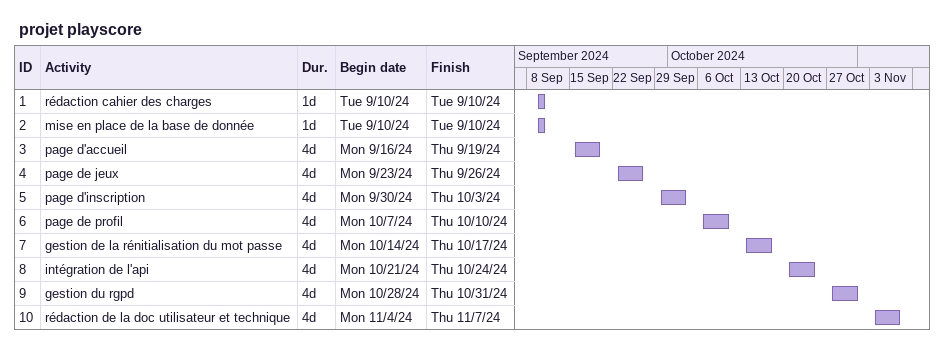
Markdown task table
projet playscore

| ID | Task | Duration | Start | Finish |
|---|---|---|---|---|
| 1 | rédaction cahier des charges | 1d | 2024-09-10 | 2024-09-10 |
| 2 | mise en place de la base de donnée | 1d | 2024-09-10 | 2024-09-10 |
| 3 | page d'accueil | 4d | 2024-09-16 | 2024-09-19 |
| 4 | page de jeux | 4d | 2024-09-23 | 2024-09-26 |
| 5 | page d'inscription | 4d | 2024-09-30 | 2024-10-03 |
| 6 | page de profil | 4d | 2024-10-07 | 2024-10-10 |
| 7 | gestion de la rénitialisation du mot passe | 4d | 2024-10-14 | 2024-10-17 |
| 8 | intégration de l'api | 4d | 2024-10-21 | 2024-10-24 |
| 9 | gestion du rgpd | 4d | 2024-10-28 | 2024-10-31 |
| 10 | rédaction de la doc utilisateur et technique | 4d | 2024-11-04 | 2024-11-07 |
